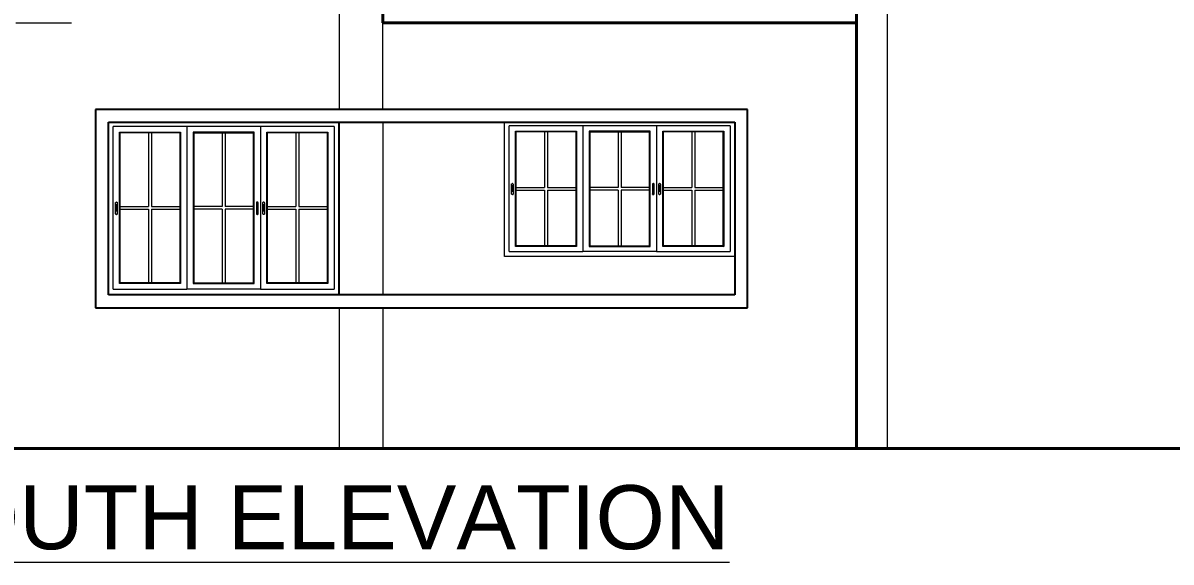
# Model space of a CAD drawing. Header units: inches. Extents: x 136316 to 139491, y -21083 to -17511.
# Drawn here: x 137498.4 to 137857.1, y -20126.7 to -19958.2 of the extents above; entities that cross this region are included whole.
import ezdxf

# ---------------------------------------------------------------- set-up
doc = ezdxf.new("R2010")
doc.units = ezdxf.units.IN
doc.header["$LTSCALE"] = 0.5
doc.header["$MEASUREMENT"] = 0
for name, color, linetype, lineweight in [('HACTH', 253, 'Continuous', 9), ('PARAPET', 50, 'Continuous', 13), ('Text-100.w', 254, 'Continuous', 9), ('wall', 1, 'Continuous', 40), ('wall light', 6, 'Continuous', 25), ('window', 4, 'Continuous', 13)]:
    doc.layers.add(name, color=color, linetype=linetype, lineweight=lineweight)
doc.styles.add('arial', font='arial.ttf')

msp = doc.modelspace()

# ---------------------------------------------------------------- linework, layer by layer
at = {"layer": 'HACTH'}
for p, q in [((137597.31, -19985.19), (137597.31, -19718.19)), ((137496.19, -19958.19), (137513.61, -19958.19)), ((137610.86, -19985.19), (137610.86, -19958.19)), ((137597.31, -20043.19), (137597.31, -19989.19)), ((137610.86, -19989.19), (137610.86, -20043.19)), ((137597.31, -20091.19), (137597.31, -20047.19)), ((137610.86, -20047.19), (137610.86, -20091.19))]:
    msp.add_line(p, q, dxfattribs=at)
at = {"layer": 'PARAPET'}
msp.add_line((137768.39, -19718.19), (137768.39, -20091.19), dxfattribs=at)
at = {"layer": 'wall'}
for p, q in [((137610.86, -19958.19), (137610.86, -19633.55)), ((137758.82, -19953.19), (137758.82, -20091.19)), ((137610.86, -19958.19), (137758.82, -19958.19)), ((137223.71, -20091.19), (137862.15, -20091.19))]:
    msp.add_line(p, q, dxfattribs=at)
at = {"layer": 'wall light'}
for p, q in [((137724.84, -19985.19), (137521.11, -19985.19)), ((137521.11, -19985.19), (137521.11, -20047.19)), ((137724.84, -20047.19), (137724.84, -19985.19)), ((137525.11, -20043.19), (137525.11, -19989.19)), ((137525.11, -19989.19), (137720.84, -19989.19)), ((137720.84, -19989.19), (137720.84, -20043.19)), ((137720.84, -20043.19), (137525.11, -20043.19)), ((137521.11, -20047.19), (137724.84, -20047.19))]:
    msp.add_line(p, q, dxfattribs=at)
at = {"layer": 'window'}
for p, q in [((137526.61, -20041.42), (137526.61, -19990.53)), ((137595.61, -19990.53), (137526.61, -19990.53)), ((137549.61, -19990.53), (137549.61, -20041.42)), ((137572.61, -19990.53), (137572.61, -20041.42)), ((137595.61, -19990.53), (137595.61, -20041.42)), ((137597.11, -20043.19), (137597.11, -19989.19)), ((137648.84, -20031.19), (137648.84, -19989.19)), ((137650.34, -20029.61), (137650.34, -19990.38)), ((137719.34, -19990.38), (137650.34, -19990.38)), ((137652.3, -20028.01), (137652.3, -19991.98)), ((137652.3, -19991.98), (137671.37, -19991.98)), ((137652.55, -19992.18), (137652.3, -19991.98)), ((137671.13, -19992.18), (137671.37, -19991.98)), ((137671.37, -19991.98), (137671.37, -20028.01)), ((137673.34, -19990.38), (137673.34, -20029.61)), ((137694.37, -19991.98), (137675.3, -19991.98)), ((137675.3, -19991.98), (137675.3, -20028.01)), ((137675.55, -19992.18), (137675.3, -19991.98)), ((137694.13, -19992.18), (137694.37, -19991.98)), ((137694.37, -20028.01), (137694.37, -19991.98)), ((137696.34, -19990.38), (137696.34, -20029.61)), ((137698.3, -20028.01), (137698.3, -19991.98)), ((137698.3, -19991.98), (137717.37, -19991.98)), ((137698.55, -19992.18), (137698.3, -19991.98)), ((137717.13, -19992.18), (137717.37, -19991.98)), ((137717.37, -19991.98), (137717.37, -20028.01)), ((137719.34, -19990.38), (137719.34, -20029.61)), ((137528.57, -20039.62), (137528.57, -19992.33)), ((137528.57, -19992.33), (137547.65, -19992.33)), ((137528.82, -19992.55), (137528.57, -19992.33)), ((137528.82, -20039.39), (137528.82, -19992.55)), ((137547.4, -19992.55), (137528.82, -19992.55)), ((137537.62, -19992.55), (137537.62, -20015.52)), ((137538.6, -19992.55), (137538.6, -20015.52)), ((137547.4, -19992.55), (137547.65, -19992.33)), ((137547.4, -19992.55), (137547.4, -20039.39)), ((137547.65, -19992.33), (137547.65, -20039.62)), ((137570.65, -19992.33), (137551.57, -19992.33)), ((137551.57, -19992.33), (137551.57, -20039.62)), ((137551.82, -19992.55), (137551.57, -19992.33)), ((137551.82, -19992.55), (137551.82, -20039.39)), ((137551.82, -19992.55), (137570.4, -19992.55)), ((137560.62, -19992.55), (137560.62, -20015.52)), ((137561.6, -19992.55), (137561.6, -20015.52)), ((137570.4, -19992.55), (137570.65, -19992.33)), ((137570.4, -20039.39), (137570.4, -19992.55)), ((137570.65, -20039.62), (137570.65, -19992.33)), ((137574.57, -20039.62), (137574.57, -19992.33)), ((137574.57, -19992.33), (137593.65, -19992.33)), ((137574.82, -19992.55), (137574.57, -19992.33)), ((137574.82, -20039.39), (137574.82, -19992.55)), ((137593.4, -19992.55), (137574.82, -19992.55)), ((137583.62, -19992.55), (137583.62, -20015.52)), ((137584.6, -19992.55), (137584.6, -20015.52)), ((137593.4, -19992.55), (137593.65, -19992.33)), ((137593.4, -19992.55), (137593.4, -20039.39)), ((137593.65, -19992.33), (137593.65, -20039.62)), ((137652.55, -20027.81), (137652.55, -19992.18)), ((137671.13, -19992.18), (137652.55, -19992.18)), ((137661.35, -19992.18), (137661.35, -20009.6)), ((137662.33, -19992.18), (137662.33, -20009.6)), ((137671.13, -19992.18), (137671.13, -20027.81)), ((137675.55, -19992.18), (137675.55, -20027.81)), ((137675.55, -19992.18), (137694.13, -19992.18)), ((137684.35, -19992.18), (137684.35, -20009.6)), ((137685.33, -19992.18), (137685.33, -20009.6)), ((137694.13, -20027.81), (137694.13, -19992.18)), ((137698.55, -20027.81), (137698.55, -19992.18)), ((137717.13, -19992.18), (137698.55, -19992.18)), ((137707.35, -19992.18), (137707.35, -20009.6)), ((137708.33, -19992.18), (137708.33, -20009.6)), ((137717.13, -19992.18), (137717.13, -20027.81)), ((137651.06, -20008.6), (137651.08, -20008.54)), ((137651.06, -20008.6), (137651.07, -20008.57)), ((137651.06, -20011.62), (137651.06, -20008.6)), ((137651.07, -20008.57), (137651.08, -20008.54)), ((137651.08, -20008.54), (137651.09, -20008.51)), ((137651.09, -20008.51), (137651.12, -20008.49)), ((137651.14, -20008.46), (137651.12, -20008.49)), ((137651.17, -20008.44), (137651.14, -20008.46)), ((137651.16, -20009.2), (137651.15, -20009.22)), ((137651.15, -20009.22), (137651.15, -20009.24)), ((137651.15, -20009.24), (137651.15, -20010.76)), ((137651.17, -20009.18), (137651.16, -20009.2)), ((137651.17, -20008.44), (137651.21, -20008.43)), ((137651.19, -20009.16), (137651.17, -20009.18)), ((137651.21, -20009.15), (137651.19, -20009.16)), ((137651.25, -20008.42), (137651.21, -20008.43)), ((137651.23, -20009.13), (137651.21, -20009.15)), ((137651.25, -20009.12), (137651.23, -20009.13)), ((137651.29, -20008.41), (137651.25, -20008.42)), ((137651.28, -20009.12), (137651.25, -20009.12)), ((137651.31, -20009.11), (137651.28, -20009.12)), ((137651.33, -20008.41), (137651.29, -20008.41)), ((137651.33, -20009.11), (137651.31, -20009.11)), ((137651.38, -20008.41), (137651.33, -20008.41)), ((137651.36, -20009.11), (137651.33, -20009.11)), ((137651.39, -20009.12), (137651.36, -20009.11)), ((137651.38, -20008.41), (137651.42, -20008.42)), ((137651.42, -20009.12), (137651.39, -20009.12)), ((137651.42, -20008.42), (137651.46, -20008.43)), ((137651.44, -20009.13), (137651.42, -20009.12)), ((137651.46, -20009.15), (137651.44, -20009.13)), ((137651.46, -20008.43), (137651.49, -20008.44)), ((137651.48, -20009.16), (137651.46, -20009.15)), ((137651.5, -20009.18), (137651.48, -20009.16)), ((137651.49, -20008.44), (137651.52, -20008.46)), ((137651.51, -20009.2), (137651.5, -20009.18)), ((137651.51, -20009.22), (137651.51, -20009.2)), ((137651.52, -20009.24), (137651.51, -20009.22)), ((137651.52, -20008.46), (137651.55, -20008.49)), ((137651.52, -20010.76), (137651.52, -20009.24)), ((137651.57, -20008.51), (137651.55, -20008.49)), ((137651.59, -20008.54), (137651.57, -20008.51)), ((137651.6, -20008.57), (137651.59, -20008.54)), ((137651.6, -20008.57), (137651.6, -20008.6)), ((137651.6, -20008.6), (137651.6, -20011.62)), ((137652.55, -20009.6), (137661.35, -20009.6)), ((137662.33, -20009.6), (137671.13, -20009.6)), ((137684.35, -20009.6), (137675.55, -20009.6)), ((137694.13, -20009.6), (137685.33, -20009.6)), ((137695.08, -20008.57), (137695.07, -20008.6)), ((137695.07, -20008.6), (137695.07, -20011.62)), ((137695.09, -20008.54), (137695.08, -20008.57)), ((137695.1, -20008.51), (137695.09, -20008.54)), ((137695.12, -20008.49), (137695.1, -20008.51)), ((137695.15, -20008.46), (137695.12, -20008.49)), ((137695.18, -20008.44), (137695.15, -20008.46)), ((137695.16, -20009.22), (137695.17, -20009.2)), ((137695.16, -20009.24), (137695.16, -20009.22)), ((137695.16, -20009.46), (137695.16, -20009.24)), ((137695.16, -20009.44), (137695.17, -20009.42)), ((137695.16, -20009.46), (137695.16, -20009.44)), ((137695.16, -20010.76), (137695.16, -20009.46)), ((137695.17, -20009.2), (137695.18, -20009.18)), ((137695.17, -20009.42), (137695.18, -20009.4)), ((137695.22, -20008.43), (137695.18, -20008.44)), ((137695.18, -20009.18), (137695.2, -20009.16)), ((137695.18, -20009.4), (137695.2, -20009.39)), ((137695.2, -20009.16), (137695.21, -20009.15)), ((137695.2, -20009.39), (137695.21, -20009.37)), ((137695.21, -20009.15), (137695.24, -20009.13)), ((137695.21, -20009.37), (137695.24, -20009.36)), ((137695.26, -20008.42), (137695.22, -20008.43)), ((137695.24, -20009.13), (137695.26, -20009.12)), ((137695.24, -20009.36), (137695.26, -20009.35)), ((137695.3, -20008.41), (137695.26, -20008.42)), ((137695.26, -20009.12), (137695.29, -20009.12)), ((137695.26, -20009.35), (137695.29, -20009.34)), ((137695.29, -20009.12), (137695.31, -20009.11)), ((137695.29, -20009.34), (137695.31, -20009.33)), ((137695.34, -20008.41), (137695.3, -20008.41)), ((137695.31, -20009.11), (137695.34, -20009.11)), ((137695.31, -20009.33), (137695.34, -20009.33)), ((137695.38, -20008.41), (137695.34, -20008.41)), ((137695.34, -20009.11), (137695.37, -20009.11)), ((137695.34, -20009.33), (137695.37, -20009.33)), ((137695.37, -20009.11), (137695.4, -20009.12)), ((137695.37, -20009.33), (137695.4, -20009.34)), ((137695.43, -20008.42), (137695.38, -20008.41)), ((137695.4, -20009.12), (137695.43, -20009.12)), ((137695.4, -20009.34), (137695.43, -20009.35)), ((137695.47, -20008.43), (137695.43, -20008.42)), ((137695.43, -20009.12), (137695.45, -20009.13)), ((137695.43, -20009.35), (137695.45, -20009.36)), ((137695.45, -20009.13), (137695.47, -20009.15)), ((137695.45, -20009.36), (137695.47, -20009.37)), ((137695.5, -20008.44), (137695.47, -20008.43)), ((137695.47, -20009.15), (137695.49, -20009.16)), ((137695.47, -20009.37), (137695.49, -20009.39)), ((137695.49, -20009.16), (137695.5, -20009.18)), ((137695.49, -20009.39), (137695.5, -20009.4)), ((137695.53, -20008.46), (137695.5, -20008.44)), ((137695.5, -20009.18), (137695.52, -20009.2)), ((137695.5, -20009.4), (137695.52, -20009.42)), ((137695.52, -20009.2), (137695.52, -20009.22)), ((137695.52, -20009.22), (137695.52, -20009.24)), ((137695.52, -20010.76), (137695.52, -20009.24)), ((137695.52, -20009.42), (137695.52, -20009.44)), ((137695.52, -20009.44), (137695.52, -20009.46)), ((137695.56, -20008.49), (137695.53, -20008.46)), ((137695.58, -20008.51), (137695.56, -20008.49)), ((137695.6, -20008.54), (137695.58, -20008.51)), ((137695.61, -20008.57), (137695.6, -20008.54)), ((137695.61, -20008.6), (137695.6, -20008.54)), ((137695.61, -20008.6), (137695.61, -20008.57)), ((137695.61, -20011.62), (137695.61, -20008.6)), ((137697.06, -20008.6), (137697.08, -20008.54)), ((137697.06, -20008.6), (137697.07, -20008.57)), ((137697.06, -20011.62), (137697.06, -20008.6)), ((137697.07, -20008.57), (137697.08, -20008.54)), ((137697.08, -20008.54), (137697.09, -20008.51)), ((137697.09, -20008.51), (137697.12, -20008.49)), ((137697.14, -20008.46), (137697.12, -20008.49)), ((137697.17, -20008.44), (137697.14, -20008.46)), ((137697.16, -20009.2), (137697.15, -20009.22)), ((137697.15, -20009.22), (137697.15, -20009.24)), ((137697.15, -20009.24), (137697.15, -20010.76)), ((137697.17, -20009.18), (137697.16, -20009.2)), ((137697.17, -20008.44), (137697.21, -20008.43)), ((137697.19, -20009.16), (137697.17, -20009.18)), ((137697.21, -20009.15), (137697.19, -20009.16)), ((137697.25, -20008.42), (137697.21, -20008.43)), ((137697.23, -20009.13), (137697.21, -20009.15)), ((137697.25, -20009.12), (137697.23, -20009.13)), ((137697.29, -20008.41), (137697.25, -20008.42)), ((137697.28, -20009.12), (137697.25, -20009.12)), ((137697.31, -20009.11), (137697.28, -20009.12)), ((137697.33, -20008.41), (137697.29, -20008.41)), ((137697.33, -20009.11), (137697.31, -20009.11)), ((137697.38, -20008.41), (137697.33, -20008.41)), ((137697.36, -20009.11), (137697.33, -20009.11)), ((137697.39, -20009.12), (137697.36, -20009.11)), ((137697.38, -20008.41), (137697.42, -20008.42)), ((137697.42, -20009.12), (137697.39, -20009.12)), ((137697.42, -20008.42), (137697.46, -20008.43)), ((137697.44, -20009.13), (137697.42, -20009.12)), ((137697.46, -20009.15), (137697.44, -20009.13)), ((137697.46, -20008.43), (137697.49, -20008.44)), ((137697.48, -20009.16), (137697.46, -20009.15)), ((137697.5, -20009.18), (137697.48, -20009.16)), ((137697.49, -20008.44), (137697.52, -20008.46)), ((137697.51, -20009.2), (137697.5, -20009.18)), ((137697.51, -20009.22), (137697.51, -20009.2)), ((137697.52, -20009.24), (137697.51, -20009.22)), ((137697.52, -20008.46), (137697.55, -20008.49)), ((137697.52, -20010.76), (137697.52, -20009.24)), ((137697.57, -20008.51), (137697.55, -20008.49)), ((137697.59, -20008.54), (137697.57, -20008.51)), ((137697.6, -20008.57), (137697.59, -20008.54)), ((137697.6, -20008.57), (137697.6, -20008.6)), ((137697.6, -20008.6), (137697.6, -20011.62)), ((137698.55, -20009.6), (137707.35, -20009.6)), ((137708.33, -20009.6), (137717.13, -20009.6)), ((137651.07, -20011.65), (137651.06, -20011.62)), ((137651.08, -20011.68), (137651.07, -20011.65)), ((137651.08, -20011.68), (137651.09, -20011.71)), ((137651.09, -20011.71), (137651.12, -20011.73)), ((137651.12, -20011.73), (137651.14, -20011.76)), ((137651.17, -20011.78), (137651.14, -20011.76)), ((137651.15, -20010.78), (137651.15, -20010.76)), ((137651.16, -20010.8), (137651.15, -20010.78)), ((137651.17, -20010.82), (137651.16, -20010.8)), ((137651.19, -20010.84), (137651.17, -20010.82)), ((137651.21, -20011.79), (137651.17, -20011.78)), ((137651.21, -20010.85), (137651.19, -20010.84)), ((137651.23, -20010.87), (137651.21, -20010.85)), ((137651.21, -20011.79), (137651.25, -20011.8)), ((137651.25, -20010.88), (137651.23, -20010.87)), ((137651.28, -20010.88), (137651.25, -20010.88)), ((137651.29, -20011.81), (137651.25, -20011.8)), ((137651.31, -20010.89), (137651.28, -20010.88)), ((137651.33, -20011.81), (137651.29, -20011.81)), ((137651.33, -20010.89), (137651.31, -20010.89)), ((137651.36, -20010.89), (137651.33, -20010.89)), ((137651.33, -20011.81), (137651.38, -20011.81)), ((137651.39, -20010.88), (137651.36, -20010.89)), ((137651.38, -20011.81), (137651.42, -20011.8)), ((137651.42, -20010.88), (137651.39, -20010.88)), ((137651.44, -20010.87), (137651.42, -20010.88)), ((137651.46, -20011.79), (137651.42, -20011.8)), ((137651.46, -20010.85), (137651.44, -20010.87)), ((137651.48, -20010.84), (137651.46, -20010.85)), ((137651.49, -20011.78), (137651.46, -20011.79)), ((137651.5, -20010.82), (137651.48, -20010.84)), ((137651.49, -20011.78), (137651.52, -20011.76)), ((137651.51, -20010.8), (137651.5, -20010.82)), ((137651.52, -20010.76), (137651.51, -20010.78)), ((137651.51, -20010.78), (137651.51, -20010.8)), ((137651.52, -20011.76), (137651.55, -20011.73)), ((137651.55, -20011.73), (137651.57, -20011.71)), ((137651.59, -20011.68), (137651.57, -20011.71)), ((137651.6, -20011.62), (137651.59, -20011.68)), ((137651.6, -20011.65), (137651.59, -20011.68)), ((137651.6, -20011.65), (137651.6, -20011.62)), ((137652.55, -20010.4), (137661.35, -20010.4)), ((137661.35, -20010.4), (137661.35, -20027.81)), ((137662.33, -20010.4), (137671.13, -20010.4)), ((137662.33, -20010.4), (137662.33, -20027.81)), ((137684.35, -20010.4), (137675.55, -20010.4)), ((137684.35, -20010.4), (137684.35, -20027.81)), ((137685.33, -20010.4), (137685.33, -20027.81)), ((137694.13, -20010.4), (137685.33, -20010.4)), ((137695.08, -20011.65), (137695.07, -20011.62)), ((137695.07, -20011.62), (137695.09, -20011.68)), ((137695.08, -20011.65), (137695.09, -20011.68)), ((137695.09, -20011.68), (137695.1, -20011.71)), ((137695.1, -20011.71), (137695.12, -20011.73)), ((137695.12, -20011.73), (137695.15, -20011.76)), ((137695.15, -20011.76), (137695.18, -20011.78)), ((137695.16, -20010.76), (137695.16, -20010.78)), ((137695.16, -20010.78), (137695.17, -20010.8)), ((137695.17, -20010.8), (137695.18, -20010.82)), ((137695.18, -20010.82), (137695.2, -20010.84)), ((137695.18, -20011.78), (137695.22, -20011.79)), ((137695.2, -20010.84), (137695.21, -20010.85)), ((137695.21, -20010.85), (137695.24, -20010.87)), ((137695.22, -20011.79), (137695.26, -20011.8)), ((137695.24, -20010.87), (137695.26, -20010.88)), ((137695.26, -20010.88), (137695.29, -20010.88)), ((137695.26, -20011.8), (137695.3, -20011.81)), ((137695.29, -20010.88), (137695.31, -20010.89)), ((137695.3, -20011.81), (137695.34, -20011.81)), ((137695.31, -20010.89), (137695.34, -20010.89)), ((137695.34, -20010.89), (137695.37, -20010.89)), ((137695.34, -20011.81), (137695.38, -20011.81)), ((137695.37, -20010.89), (137695.4, -20010.88)), ((137695.38, -20011.81), (137695.43, -20011.8)), ((137695.4, -20010.88), (137695.43, -20010.88)), ((137695.43, -20010.88), (137695.45, -20010.87)), ((137695.43, -20011.8), (137695.47, -20011.79)), ((137695.45, -20010.87), (137695.47, -20010.85)), ((137695.47, -20010.85), (137695.49, -20010.84)), ((137695.47, -20011.79), (137695.5, -20011.78)), ((137695.49, -20010.84), (137695.5, -20010.82)), ((137695.5, -20010.82), (137695.52, -20010.8)), ((137695.5, -20011.78), (137695.53, -20011.76)), ((137695.52, -20010.78), (137695.52, -20010.76)), ((137695.52, -20010.8), (137695.52, -20010.78)), ((137695.53, -20011.76), (137695.56, -20011.73)), ((137695.56, -20011.73), (137695.58, -20011.71)), ((137695.58, -20011.71), (137695.6, -20011.68)), ((137695.6, -20011.68), (137695.61, -20011.65)), ((137695.61, -20011.65), (137695.61, -20011.62)), ((137697.07, -20011.65), (137697.06, -20011.62)), ((137697.08, -20011.68), (137697.07, -20011.65)), ((137697.08, -20011.68), (137697.09, -20011.71)), ((137697.09, -20011.71), (137697.12, -20011.73)), ((137697.12, -20011.73), (137697.14, -20011.76)), ((137697.17, -20011.78), (137697.14, -20011.76)), ((137697.15, -20010.78), (137697.15, -20010.76)), ((137697.16, -20010.8), (137697.15, -20010.78)), ((137697.17, -20010.82), (137697.16, -20010.8)), ((137697.19, -20010.84), (137697.17, -20010.82)), ((137697.21, -20011.79), (137697.17, -20011.78)), ((137697.21, -20010.85), (137697.19, -20010.84)), ((137697.23, -20010.87), (137697.21, -20010.85)), ((137697.21, -20011.79), (137697.25, -20011.8)), ((137697.25, -20010.88), (137697.23, -20010.87)), ((137697.28, -20010.88), (137697.25, -20010.88)), ((137697.29, -20011.81), (137697.25, -20011.8)), ((137697.31, -20010.89), (137697.28, -20010.88)), ((137697.33, -20011.81), (137697.29, -20011.81)), ((137697.33, -20010.89), (137697.31, -20010.89)), ((137697.36, -20010.89), (137697.33, -20010.89)), ((137697.33, -20011.81), (137697.38, -20011.81)), ((137697.39, -20010.88), (137697.36, -20010.89)), ((137697.38, -20011.81), (137697.42, -20011.8)), ((137697.42, -20010.88), (137697.39, -20010.88)), ((137697.44, -20010.87), (137697.42, -20010.88)), ((137697.46, -20011.79), (137697.42, -20011.8)), ((137697.46, -20010.85), (137697.44, -20010.87)), ((137697.48, -20010.84), (137697.46, -20010.85)), ((137697.49, -20011.78), (137697.46, -20011.79)), ((137697.5, -20010.82), (137697.48, -20010.84)), ((137697.49, -20011.78), (137697.52, -20011.76)), ((137697.51, -20010.8), (137697.5, -20010.82)), ((137697.52, -20010.76), (137697.51, -20010.78)), ((137697.51, -20010.78), (137697.51, -20010.8)), ((137697.52, -20011.76), (137697.55, -20011.73)), ((137697.55, -20011.73), (137697.57, -20011.71)), ((137697.59, -20011.68), (137697.57, -20011.71)), ((137697.6, -20011.62), (137697.59, -20011.68)), ((137697.6, -20011.65), (137697.59, -20011.68)), ((137697.6, -20011.65), (137697.6, -20011.62)), ((137698.55, -20010.4), (137707.35, -20010.4)), ((137707.35, -20010.4), (137707.35, -20027.81)), ((137708.33, -20010.4), (137717.13, -20010.4)), ((137708.33, -20010.4), (137708.33, -20027.81)), ((137527.34, -20014.37), (137527.35, -20014.34)), ((137527.34, -20014.4), (137527.35, -20014.34)), ((137527.34, -20014.4), (137527.34, -20014.37)), ((137527.34, -20017.8), (137527.34, -20014.4)), ((137527.35, -20014.34), (137527.36, -20014.3)), ((137527.36, -20014.3), (137527.39, -20014.27)), ((137527.41, -20014.25), (137527.39, -20014.27)), ((137527.45, -20014.23), (137527.41, -20014.25)), ((137527.43, -20015.1), (137527.42, -20015.12)), ((137527.42, -20015.12), (137527.42, -20016.83)), ((137527.43, -20016.85), (137527.42, -20016.83)), ((137527.44, -20015.06), (137527.43, -20015.08)), ((137527.43, -20015.08), (137527.43, -20015.1)), ((137527.43, -20016.88), (137527.43, -20016.85)), ((137527.44, -20016.9), (137527.43, -20016.88)), ((137527.46, -20015.04), (137527.44, -20015.06)), ((137527.46, -20016.92), (137527.44, -20016.9)), ((137527.45, -20014.23), (137527.48, -20014.21)), ((137527.48, -20015.02), (137527.46, -20015.04)), ((137527.48, -20016.93), (137527.46, -20016.92)), ((137527.52, -20014.19), (137527.48, -20014.21)), ((137527.5, -20015), (137527.48, -20015.02)), ((137527.5, -20016.95), (137527.48, -20016.93)), ((137527.52, -20014.99), (137527.5, -20015)), ((137527.52, -20016.96), (137527.5, -20016.95)), ((137527.56, -20014.19), (137527.52, -20014.19)), ((137527.55, -20014.98), (137527.52, -20014.99)), ((137527.55, -20016.97), (137527.52, -20016.96)), ((137527.58, -20014.98), (137527.55, -20014.98)), ((137527.58, -20016.98), (137527.55, -20016.97)), ((137527.61, -20014.18), (137527.56, -20014.19)), ((137527.61, -20014.97), (137527.58, -20014.98)), ((137527.61, -20016.98), (137527.58, -20016.98)), ((137527.65, -20014.19), (137527.61, -20014.18)), ((137527.63, -20014.98), (137527.61, -20014.97)), ((137527.63, -20016.98), (137527.61, -20016.98)), ((137527.66, -20014.98), (137527.63, -20014.98)), ((137527.66, -20016.97), (137527.63, -20016.98)), ((137527.65, -20014.19), (137527.69, -20014.19)), ((137527.69, -20014.99), (137527.66, -20014.98)), ((137527.69, -20016.96), (137527.66, -20016.97)), ((137527.69, -20014.19), (137527.73, -20014.21)), ((137527.71, -20015), (137527.69, -20014.99)), ((137527.71, -20016.95), (137527.69, -20016.96)), ((137527.73, -20015.02), (137527.71, -20015)), ((137527.73, -20016.93), (137527.71, -20016.95)), ((137527.73, -20014.21), (137527.76, -20014.23)), ((137527.75, -20015.04), (137527.73, -20015.02)), ((137527.75, -20016.92), (137527.73, -20016.93)), ((137527.77, -20015.06), (137527.75, -20015.04)), ((137527.77, -20016.9), (137527.75, -20016.92)), ((137527.76, -20014.23), (137527.8, -20014.25)), ((137527.78, -20015.08), (137527.77, -20015.06)), ((137527.78, -20016.88), (137527.77, -20016.9)), ((137527.78, -20015.1), (137527.78, -20015.08)), ((137527.79, -20015.12), (137527.78, -20015.1)), ((137527.79, -20016.83), (137527.78, -20016.85)), ((137527.78, -20016.85), (137527.78, -20016.88)), ((137527.79, -20016.83), (137527.79, -20015.12)), ((137527.8, -20014.25), (137527.82, -20014.27)), ((137527.85, -20014.3), (137527.82, -20014.27)), ((137527.86, -20014.34), (137527.85, -20014.3)), ((137527.87, -20014.37), (137527.86, -20014.34)), ((137527.87, -20014.37), (137527.88, -20014.4)), ((137527.88, -20014.4), (137527.88, -20017.8)), ((137528.82, -20015.52), (137537.62, -20015.52)), ((137528.82, -20016.42), (137537.62, -20016.42)), ((137537.62, -20016.42), (137537.62, -20039.39)), ((137538.6, -20015.52), (137547.4, -20015.52)), ((137538.6, -20016.42), (137547.4, -20016.42)), ((137538.6, -20016.42), (137538.6, -20039.39)), ((137560.62, -20015.52), (137551.82, -20015.52)), ((137560.62, -20016.42), (137551.82, -20016.42)), ((137560.62, -20016.42), (137560.62, -20039.39)), ((137570.4, -20015.52), (137561.6, -20015.52)), ((137561.6, -20016.42), (137561.6, -20039.39)), ((137570.4, -20016.42), (137561.6, -20016.42)), ((137571.35, -20014.37), (137571.34, -20014.4)), ((137571.34, -20014.4), (137571.34, -20017.8)), ((137571.36, -20014.34), (137571.35, -20014.37)), ((137571.37, -20014.3), (137571.36, -20014.34)), ((137571.4, -20014.27), (137571.37, -20014.3)), ((137571.42, -20014.25), (137571.4, -20014.27)), ((137571.46, -20014.23), (137571.42, -20014.25)), ((137571.43, -20015.1), (137571.44, -20015.08)), ((137571.43, -20015.12), (137571.43, -20015.1)), ((137571.43, -20015.37), (137571.43, -20015.12)), ((137571.43, -20015.35), (137571.44, -20015.33)), ((137571.43, -20015.37), (137571.43, -20015.35)), ((137571.43, -20016.83), (137571.43, -20015.37)), ((137571.43, -20016.83), (137571.43, -20016.85)), ((137571.43, -20016.85), (137571.44, -20016.88)), ((137571.44, -20015.08), (137571.45, -20015.06)), ((137571.44, -20015.33), (137571.45, -20015.3)), ((137571.44, -20016.88), (137571.45, -20016.9)), ((137571.45, -20015.06), (137571.47, -20015.04)), ((137571.45, -20015.3), (137571.47, -20015.28)), ((137571.45, -20016.9), (137571.47, -20016.92)), ((137571.49, -20014.21), (137571.46, -20014.23)), ((137571.47, -20015.04), (137571.49, -20015.02)), ((137571.47, -20015.28), (137571.49, -20015.27)), ((137571.47, -20016.92), (137571.49, -20016.93)), ((137571.53, -20014.19), (137571.49, -20014.21)), ((137571.49, -20015.02), (137571.51, -20015)), ((137571.49, -20015.27), (137571.51, -20015.25)), ((137571.49, -20016.93), (137571.51, -20016.95)), ((137571.51, -20015), (137571.53, -20014.99)), ((137571.51, -20015.25), (137571.53, -20015.24)), ((137571.51, -20016.95), (137571.53, -20016.96)), ((137571.57, -20014.19), (137571.53, -20014.19)), ((137571.53, -20014.99), (137571.56, -20014.98)), ((137571.53, -20015.24), (137571.56, -20015.23)), ((137571.53, -20016.96), (137571.56, -20016.97)), ((137571.56, -20014.98), (137571.59, -20014.98)), ((137571.56, -20015.23), (137571.59, -20015.22)), ((137571.56, -20016.97), (137571.59, -20016.98)), ((137571.61, -20014.18), (137571.57, -20014.19)), ((137571.59, -20014.98), (137571.61, -20014.97)), ((137571.59, -20015.22), (137571.61, -20015.22)), ((137571.59, -20016.98), (137571.61, -20016.98)), ((137571.66, -20014.19), (137571.61, -20014.18)), ((137571.61, -20014.97), (137571.64, -20014.98)), ((137571.61, -20015.22), (137571.64, -20015.22)), ((137571.61, -20016.98), (137571.64, -20016.98)), ((137571.64, -20014.98), (137571.67, -20014.98)), ((137571.64, -20015.22), (137571.67, -20015.23)), ((137571.64, -20016.98), (137571.67, -20016.97)), ((137571.7, -20014.19), (137571.66, -20014.19)), ((137571.67, -20014.98), (137571.7, -20014.99)), ((137571.67, -20015.23), (137571.7, -20015.24)), ((137571.67, -20016.97), (137571.7, -20016.96)), ((137571.74, -20014.21), (137571.7, -20014.19)), ((137571.7, -20014.99), (137571.72, -20015)), ((137571.7, -20015.24), (137571.72, -20015.25)), ((137571.7, -20016.96), (137571.72, -20016.95)), ((137571.72, -20015), (137571.74, -20015.02)), ((137571.72, -20015.25), (137571.74, -20015.27)), ((137571.72, -20016.95), (137571.74, -20016.93)), ((137571.77, -20014.23), (137571.74, -20014.21)), ((137571.74, -20015.02), (137571.76, -20015.04)), ((137571.74, -20015.27), (137571.76, -20015.28)), ((137571.74, -20016.93), (137571.76, -20016.92)), ((137571.76, -20015.04), (137571.78, -20015.06)), ((137571.76, -20015.28), (137571.78, -20015.3)), ((137571.76, -20016.92), (137571.78, -20016.9)), ((137571.81, -20014.25), (137571.77, -20014.23)), ((137571.78, -20015.06), (137571.79, -20015.08)), ((137571.78, -20015.3), (137571.79, -20015.33)), ((137571.78, -20016.9), (137571.79, -20016.88)), ((137571.79, -20015.08), (137571.79, -20015.1)), ((137571.79, -20015.1), (137571.8, -20015.12)), ((137571.79, -20015.33), (137571.79, -20015.35)), ((137571.79, -20015.35), (137571.8, -20015.37)), ((137571.79, -20016.85), (137571.8, -20016.83)), ((137571.79, -20016.88), (137571.79, -20016.85)), ((137571.8, -20016.83), (137571.8, -20015.12)), ((137571.83, -20014.27), (137571.81, -20014.25)), ((137571.85, -20014.3), (137571.83, -20014.27)), ((137571.87, -20014.34), (137571.85, -20014.3)), ((137571.88, -20014.37), (137571.87, -20014.34)), ((137571.88, -20014.4), (137571.87, -20014.34)), ((137571.88, -20014.4), (137571.88, -20014.37)), ((137571.88, -20017.8), (137571.88, -20014.4)), ((137573.34, -20014.37), (137573.35, -20014.34)), ((137573.34, -20014.4), (137573.35, -20014.34)), ((137573.34, -20014.4), (137573.34, -20014.37)), ((137573.34, -20017.8), (137573.34, -20014.4)), ((137573.35, -20014.34), (137573.36, -20014.3)), ((137573.36, -20014.3), (137573.39, -20014.27)), ((137573.41, -20014.25), (137573.39, -20014.27)), ((137573.45, -20014.23), (137573.41, -20014.25)), ((137573.43, -20015.1), (137573.42, -20015.12)), ((137573.42, -20015.12), (137573.42, -20016.83)), ((137573.43, -20016.85), (137573.42, -20016.83)), ((137573.44, -20015.06), (137573.43, -20015.08)), ((137573.43, -20015.08), (137573.43, -20015.1)), ((137573.43, -20016.88), (137573.43, -20016.85)), ((137573.44, -20016.9), (137573.43, -20016.88)), ((137573.46, -20015.04), (137573.44, -20015.06)), ((137573.46, -20016.92), (137573.44, -20016.9)), ((137573.45, -20014.23), (137573.48, -20014.21)), ((137573.48, -20015.02), (137573.46, -20015.04)), ((137573.48, -20016.93), (137573.46, -20016.92)), ((137573.52, -20014.19), (137573.48, -20014.21)), ((137573.5, -20015), (137573.48, -20015.02)), ((137573.5, -20016.95), (137573.48, -20016.93)), ((137573.52, -20014.99), (137573.5, -20015)), ((137573.52, -20016.96), (137573.5, -20016.95)), ((137573.56, -20014.19), (137573.52, -20014.19)), ((137573.55, -20014.98), (137573.52, -20014.99)), ((137573.55, -20016.97), (137573.52, -20016.96)), ((137573.58, -20014.98), (137573.55, -20014.98)), ((137573.58, -20016.98), (137573.55, -20016.97)), ((137573.61, -20014.18), (137573.56, -20014.19)), ((137573.61, -20014.97), (137573.58, -20014.98)), ((137573.61, -20016.98), (137573.58, -20016.98)), ((137573.65, -20014.19), (137573.61, -20014.18)), ((137573.63, -20014.98), (137573.61, -20014.97)), ((137573.63, -20016.98), (137573.61, -20016.98)), ((137573.66, -20014.98), (137573.63, -20014.98)), ((137573.66, -20016.97), (137573.63, -20016.98)), ((137573.65, -20014.19), (137573.69, -20014.19)), ((137573.69, -20014.99), (137573.66, -20014.98)), ((137573.69, -20016.96), (137573.66, -20016.97)), ((137573.69, -20014.19), (137573.73, -20014.21)), ((137573.71, -20015), (137573.69, -20014.99)), ((137573.71, -20016.95), (137573.69, -20016.96)), ((137573.73, -20015.02), (137573.71, -20015)), ((137573.73, -20016.93), (137573.71, -20016.95)), ((137573.73, -20014.21), (137573.76, -20014.23)), ((137573.75, -20015.04), (137573.73, -20015.02)), ((137573.75, -20016.92), (137573.73, -20016.93)), ((137573.77, -20015.06), (137573.75, -20015.04)), ((137573.77, -20016.9), (137573.75, -20016.92)), ((137573.76, -20014.23), (137573.8, -20014.25)), ((137573.78, -20015.08), (137573.77, -20015.06)), ((137573.78, -20016.88), (137573.77, -20016.9)), ((137573.78, -20015.1), (137573.78, -20015.08)), ((137573.79, -20015.12), (137573.78, -20015.1)), ((137573.79, -20016.83), (137573.78, -20016.85)), ((137573.78, -20016.85), (137573.78, -20016.88)), ((137573.79, -20016.83), (137573.79, -20015.12)), ((137573.8, -20014.25), (137573.82, -20014.27)), ((137573.85, -20014.3), (137573.82, -20014.27)), ((137573.86, -20014.34), (137573.85, -20014.3)), ((137573.87, -20014.37), (137573.86, -20014.34)), ((137573.87, -20014.37), (137573.88, -20014.4)), ((137573.88, -20014.4), (137573.88, -20017.8)), ((137574.82, -20015.52), (137583.62, -20015.52)), ((137574.82, -20016.42), (137583.62, -20016.42)), ((137583.62, -20016.42), (137583.62, -20039.39)), ((137584.6, -20015.52), (137593.4, -20015.52)), ((137584.6, -20016.42), (137593.4, -20016.42)), ((137584.6, -20016.42), (137584.6, -20039.39)), ((137527.34, -20017.83), (137527.34, -20017.8)), ((137527.35, -20017.86), (137527.34, -20017.83)), ((137527.35, -20017.86), (137527.36, -20017.9)), ((137527.36, -20017.9), (137527.39, -20017.93)), ((137527.39, -20017.93), (137527.41, -20017.95)), ((137527.45, -20017.97), (137527.41, -20017.95)), ((137527.48, -20017.99), (137527.45, -20017.97)), ((137527.48, -20017.99), (137527.52, -20018.01)), ((137527.56, -20018.01), (137527.52, -20018.01)), ((137527.61, -20018.02), (137527.56, -20018.01)), ((137527.61, -20018.02), (137527.65, -20018.01)), ((137527.65, -20018.01), (137527.69, -20018.01)), ((137527.73, -20017.99), (137527.69, -20018.01)), ((137527.76, -20017.97), (137527.73, -20017.99)), ((137527.76, -20017.97), (137527.8, -20017.95)), ((137527.8, -20017.95), (137527.82, -20017.93)), ((137527.82, -20017.93), (137527.85, -20017.9)), ((137527.86, -20017.86), (137527.85, -20017.9)), ((137527.88, -20017.8), (137527.86, -20017.86)), ((137527.87, -20017.83), (137527.86, -20017.86)), ((137527.87, -20017.83), (137527.88, -20017.8)), ((137571.35, -20017.83), (137571.34, -20017.8)), ((137571.34, -20017.8), (137571.36, -20017.86)), ((137571.35, -20017.83), (137571.36, -20017.86)), ((137571.36, -20017.86), (137571.37, -20017.9)), ((137571.37, -20017.9), (137571.4, -20017.93)), ((137571.4, -20017.93), (137571.42, -20017.95)), ((137571.42, -20017.95), (137571.46, -20017.97)), ((137571.46, -20017.97), (137571.49, -20017.99)), ((137571.49, -20017.99), (137571.53, -20018.01)), ((137571.53, -20018.01), (137571.57, -20018.01)), ((137571.57, -20018.01), (137571.61, -20018.02)), ((137571.61, -20018.02), (137571.66, -20018.01)), ((137571.66, -20018.01), (137571.7, -20018.01)), ((137571.7, -20018.01), (137571.74, -20017.99)), ((137571.74, -20017.99), (137571.77, -20017.97)), ((137571.77, -20017.97), (137571.81, -20017.95)), ((137571.81, -20017.95), (137571.83, -20017.93)), ((137571.83, -20017.93), (137571.85, -20017.9)), ((137571.85, -20017.9), (137571.87, -20017.86)), ((137571.87, -20017.86), (137571.88, -20017.83)), ((137571.88, -20017.83), (137571.88, -20017.8)), ((137573.34, -20017.83), (137573.34, -20017.8)), ((137573.35, -20017.86), (137573.34, -20017.83)), ((137573.35, -20017.86), (137573.36, -20017.9)), ((137573.36, -20017.9), (137573.39, -20017.93)), ((137573.39, -20017.93), (137573.41, -20017.95)), ((137573.45, -20017.97), (137573.41, -20017.95)), ((137573.48, -20017.99), (137573.45, -20017.97)), ((137573.48, -20017.99), (137573.52, -20018.01)), ((137573.56, -20018.01), (137573.52, -20018.01)), ((137573.61, -20018.02), (137573.56, -20018.01)), ((137573.61, -20018.02), (137573.65, -20018.01)), ((137573.65, -20018.01), (137573.69, -20018.01)), ((137573.73, -20017.99), (137573.69, -20018.01)), ((137573.76, -20017.97), (137573.73, -20017.99)), ((137573.76, -20017.97), (137573.8, -20017.95)), ((137573.8, -20017.95), (137573.82, -20017.93)), ((137573.82, -20017.93), (137573.85, -20017.9)), ((137573.86, -20017.86), (137573.85, -20017.9)), ((137573.88, -20017.8), (137573.86, -20017.86)), ((137573.87, -20017.83), (137573.86, -20017.86)), ((137573.87, -20017.83), (137573.88, -20017.8)), ((137652.3, -20028.01), (137652.55, -20027.81)), ((137671.13, -20027.81), (137652.55, -20027.81)), ((137671.13, -20027.81), (137671.37, -20028.01)), ((137675.55, -20027.81), (137675.3, -20028.01)), ((137675.55, -20027.81), (137694.13, -20027.81)), ((137694.37, -20028.01), (137694.13, -20027.81)), ((137698.3, -20028.01), (137698.55, -20027.81)), ((137717.13, -20027.81), (137698.55, -20027.81)), ((137717.13, -20027.81), (137717.37, -20028.01)), ((137720.84, -20031.19), (137648.84, -20031.19)), ((137650.34, -20029.61), (137673.34, -20029.61)), ((137671.37, -20028.01), (137652.3, -20028.01)), ((137696.34, -20029.61), (137673.34, -20029.61)), ((137675.3, -20028.01), (137694.37, -20028.01)), ((137696.34, -20029.61), (137719.34, -20029.61)), ((137717.37, -20028.01), (137698.3, -20028.01)), ((137526.61, -20041.42), (137549.61, -20041.42)), ((137528.57, -20039.62), (137528.82, -20039.39)), ((137547.65, -20039.62), (137528.57, -20039.62)), ((137547.4, -20039.39), (137528.82, -20039.39)), ((137547.4, -20039.39), (137547.65, -20039.62)), ((137572.61, -20041.42), (137549.61, -20041.42)), ((137551.82, -20039.39), (137551.57, -20039.62)), ((137551.57, -20039.62), (137570.65, -20039.62)), ((137551.82, -20039.39), (137570.4, -20039.39)), ((137570.65, -20039.62), (137570.4, -20039.39)), ((137572.61, -20041.42), (137595.61, -20041.42)), ((137574.57, -20039.62), (137574.82, -20039.39)), ((137593.65, -20039.62), (137574.57, -20039.62)), ((137593.4, -20039.39), (137574.82, -20039.39)), ((137593.4, -20039.39), (137593.65, -20039.62))]:
    msp.add_line(p, q, dxfattribs=at)

# ---------------------------------------------------------------- texts
at = {"layer": 'Text-100.w', "insert": (137588.03, -20102.66), "char_height": 20, "attachment_point": 2, "style": 'arial'}
msp.add_mtext_dynamic_manual_height_columns('{\\LSOUTH ELEVATION}', width=940.9712, gutter_width=100, heights=[0], dxfattribs=at)

doc.saveas('drawing.dxf')
